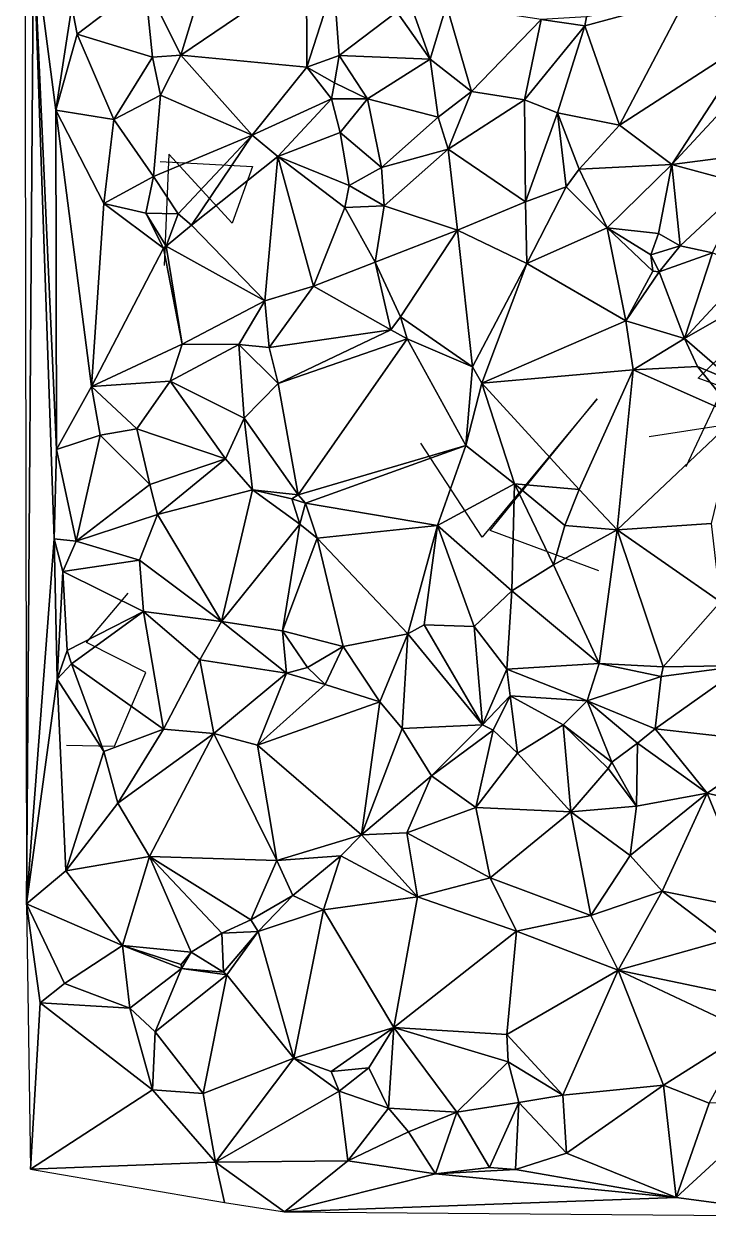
# Model space of a CAD drawing. Header units: metres. Extents: x -15 to 15.4, y -15 to 15.8.
# Drawn here: x -14.99 to -7.73, y -14.95 to -2.3 of the extents above; entities that cross this region are included whole.
import ezdxf

# ---------------------------------------------------------------- set-up
doc = ezdxf.new("R2010")
doc.units = ezdxf.units.M
doc.layers.add('CRACKS', color=1, linetype='Continuous')
doc.layers.add('STREET_MESH', color=7, linetype='Continuous')

msp = doc.modelspace()

# ---------------------------------------------------------------- linework, layer by layer
at = {"layer": 'CRACKS'}
for points in [[(-13.543, -3.762, 0.1), (-12.562, -3.816, 0.1), (-12.778, -4.416, 0.1), (-13.451, -3.685, 0.1), (-13.499, -4.867, 0.1)], [(-8.354, -6.678, 0.1), (-6.797, -6.44, 0.1), (-7.835, -6.061, 0.1), (-7.262, -5.505, 0.1), (-7.967, -7.001, 0.1)], [(-8.888, -8.103, 0.1), (-10.041, -7.675, 0.1), (-8.905, -6.281, 0.1), (-10.125, -7.748, 0.1), (-10.779, -6.752, 0.1)], [(-14.538, -9.954, 0.1), (-14.026, -9.963, 0.1), (-13.695, -9.182, 0.1), (-14.325, -8.863, 0.1), (-13.884, -8.341, 0.1)]]:
    msp.add_polyline3d(points, dxfattribs=at)
at = {"layer": 'STREET_MESH'}
for points in [[(-14.961, -11.638), (-14.888, -1.4), (-14.989, 5.488)], [(-12.917, -1.301), (-13.704, -1.864), (-13.325, -2.635)], [(-11.991, -1.728), (-12.917, -1.301), (-13.325, -2.635)], [(-14.961, -11.638), (-14.669, -7.765), (-14.888, -1.4)], [(-14.669, -7.765), (-14.644, -6.818), (-14.888, -1.4)], [(-14.644, -6.818), (-14.65, -3.219), (-14.888, -1.4)], [(-14.65, -3.219), (-14.479, -2.117), (-14.888, -1.4)], [(-7.964, -2.031), (-7.241, -2.456), (-7.016, -1.436)], [(-11.986, -2.763), (-11.991, -1.728), (-13.325, -2.635)], [(-11.701, -1.871), (-11.991, -1.728), (-11.986, -2.763)], [(-14.479, -2.117), (-14.422, -2.413), (-13.704, -1.864)], [(-14.422, -2.413), (-13.623, -2.657), (-13.704, -1.864)], [(-13.704, -1.864), (-13.623, -2.657), (-13.325, -2.635)], [(-11.643, -2.64), (-11.701, -1.871), (-11.986, -2.763)], [(-11.701, -1.871), (-11.643, -2.64), (-11.031, -2.175)], [(-14.422, -2.413), (-14.479, -2.117), (-14.65, -3.219)], [(-10.857, -2.173), (-10.679, -2.678), (-10.505, -2.106)], [(-10.505, -2.106), (-10.679, -2.678), (-10.239, -3.022)], [(-9.501, -2.257), (-10.505, -2.106), (-10.239, -3.022)], [(-9.037, -2.324), (-8.67, -3.379), (-7.964, -2.031)], [(-9.021, -2.227), (-9.037, -2.324), (-7.964, -2.031)], [(-8.67, -3.379), (-7.241, -2.456), (-7.964, -2.031)], [(-11.643, -2.64), (-10.679, -2.678), (-11.031, -2.175)], [(-10.679, -2.678), (-10.857, -2.173), (-11.031, -2.175)], [(-9.678, -3.108), (-9.501, -2.257), (-10.239, -3.022)], [(-9.678, -3.108), (-9.037, -2.324), (-9.501, -2.257)], [(-9.037, -2.324), (-9.021, -2.227), (-9.501, -2.257)], [(-9.037, -2.324), (-9.678, -3.108), (-9.328, -3.247)], [(-9.037, -2.324), (-9.328, -3.247), (-8.67, -3.379)], [(-14.034, -3.316), (-14.422, -2.413), (-14.65, -3.219)], [(-13.623, -2.657), (-14.422, -2.413), (-14.034, -3.316)], [(-8.114, -3.794), (-7.241, -2.456), (-8.67, -3.379)], [(-8.114, -3.794), (-7.045, -2.645), (-7.241, -2.456)], [(-13.623, -2.657), (-13.538, -3.058), (-13.325, -2.635)], [(-13.538, -3.058), (-12.568, -3.482), (-13.325, -2.635)], [(-12.568, -3.482), (-11.986, -2.763), (-13.325, -2.635)], [(-11.694, -2.928), (-11.643, -2.64), (-11.986, -2.763)], [(-11.694, -2.928), (-11.343, -3.098), (-11.643, -2.64)], [(-11.343, -3.098), (-10.679, -2.678), (-11.643, -2.64)], [(-7.045, -2.645), (-8.114, -3.794), (-7.049, -3.656)], [(-13.538, -3.058), (-13.623, -2.657), (-14.034, -3.316)], [(-12.568, -3.482), (-11.724, -3.099), (-11.986, -2.763)], [(-11.724, -3.099), (-11.694, -2.928), (-11.986, -2.763)], [(-10.595, -3.293), (-10.679, -2.678), (-11.343, -3.098)], [(-10.679, -2.678), (-10.595, -3.293), (-10.239, -3.022)], [(-11.694, -2.928), (-11.724, -3.099), (-11.343, -3.098)], [(-10.239, -3.022), (-10.595, -3.293), (-10.487, -3.631)], [(-9.678, -3.108), (-10.239, -3.022), (-10.487, -3.631)], [(-13.614, -3.922), (-13.538, -3.058), (-14.034, -3.316)], [(-12.568, -3.482), (-13.538, -3.058), (-13.614, -3.922)], [(-12.296, -3.709), (-11.724, -3.099), (-12.568, -3.482)], [(-11.724, -3.099), (-12.296, -3.709), (-11.634, -3.455)], [(-11.343, -3.098), (-11.724, -3.099), (-11.634, -3.455)], [(-11.196, -3.828), (-11.343, -3.098), (-11.634, -3.455)], [(-11.196, -3.828), (-10.595, -3.293), (-11.343, -3.098)], [(-9.667, -4.191), (-9.678, -3.108), (-10.487, -3.631)], [(-9.678, -3.108), (-9.667, -4.191), (-9.328, -3.247)], [(-14.644, -6.818), (-14.27, -6.149), (-14.65, -3.219)], [(-14.27, -6.149), (-14.141, -4.209), (-14.65, -3.219)], [(-14.141, -4.209), (-14.034, -3.316), (-14.65, -3.219)], [(-9.667, -4.191), (-9.235, -4.031), (-9.328, -3.247)], [(-9.328, -3.247), (-9.099, -3.845), (-8.67, -3.379)], [(-9.235, -4.031), (-9.099, -3.845), (-9.328, -3.247)], [(-13.614, -3.922), (-14.034, -3.316), (-14.141, -4.209)], [(-10.595, -3.293), (-11.196, -3.828), (-10.487, -3.631)], [(-9.099, -3.845), (-8.114, -3.794), (-8.67, -3.379)], [(-13.353, -4.319), (-12.568, -3.482), (-13.614, -3.922)], [(-13.353, -4.319), (-13.211, -4.439), (-12.568, -3.482)], [(-13.211, -4.439), (-12.296, -3.709), (-12.568, -3.482)], [(-12.296, -3.709), (-11.538, -4.018), (-11.634, -3.455)], [(-11.538, -4.018), (-11.196, -3.828), (-11.634, -3.455)], [(-11.196, -3.828), (-11.166, -4.233), (-10.487, -3.631)], [(-11.166, -4.233), (-10.39, -4.492), (-10.487, -3.631)], [(-10.39, -4.492), (-9.667, -4.191), (-10.487, -3.631)], [(-8.114, -3.794), (-7.329, -4.005), (-7.049, -3.656)], [(-12.296, -3.709), (-13.211, -4.439), (-12.431, -5.239)], [(-11.917, -5.085), (-12.296, -3.709), (-12.431, -5.239)], [(-11.538, -4.018), (-12.296, -3.709), (-11.585, -4.251)], [(-12.296, -3.709), (-11.917, -5.085), (-11.585, -4.251)], [(-11.538, -4.018), (-11.166, -4.233), (-11.196, -3.828)], [(-9.235, -4.031), (-8.8, -4.468), (-9.099, -3.845)], [(-9.099, -3.845), (-8.8, -4.468), (-8.114, -3.794)], [(-8.114, -3.794), (-8.8, -4.468), (-8.255, -4.526)], [(-8.026, -4.656), (-8.114, -3.794), (-8.255, -4.526)], [(-8.026, -4.656), (-7.329, -4.005), (-8.114, -3.794)], [(-13.696, -4.311), (-13.614, -3.922), (-14.141, -4.209)], [(-13.696, -4.311), (-13.353, -4.319), (-13.614, -3.922)], [(-11.166, -4.233), (-11.538, -4.018), (-11.585, -4.251)], [(-9.654, -4.843), (-9.235, -4.031), (-9.667, -4.191)], [(-8.8, -4.468), (-9.235, -4.031), (-9.654, -4.843)], [(-8.026, -4.656), (-7.684, -4.732), (-7.329, -4.005)], [(-13.506, -4.682), (-14.141, -4.209), (-14.27, -6.149)], [(-13.696, -4.311), (-14.141, -4.209), (-13.506, -4.682)], [(-11.917, -5.085), (-11.261, -4.83), (-11.585, -4.251)], [(-11.261, -4.83), (-11.166, -4.233), (-11.585, -4.251)], [(-11.166, -4.233), (-11.261, -4.83), (-10.39, -4.492)], [(-9.654, -4.843), (-9.667, -4.191), (-10.39, -4.492)], [(-13.48, -4.661), (-13.696, -4.311), (-13.506, -4.682)], [(-13.48, -4.661), (-13.353, -4.319), (-13.696, -4.311)], [(-13.211, -4.439), (-13.353, -4.319), (-13.48, -4.661)], [(-13.211, -4.439), (-13.48, -4.661), (-12.431, -5.239)], [(-11.261, -4.83), (-10.993, -5.41), (-10.39, -4.492)], [(-10.993, -5.41), (-10.229, -5.94), (-10.39, -4.492)], [(-10.229, -5.94), (-9.654, -4.843), (-10.39, -4.492)], [(-8.8, -4.468), (-9.654, -4.843), (-8.601, -5.452)], [(-8.8, -4.468), (-8.338, -4.753), (-8.255, -4.526)], [(-8.315, -4.925), (-8.8, -4.468), (-8.601, -5.452)], [(-8.8, -4.468), (-8.315, -4.925), (-8.338, -4.753)], [(-8.338, -4.753), (-8.026, -4.656), (-8.255, -4.526)], [(-13.309, -5.7), (-13.48, -4.661), (-13.506, -4.682)], [(-13.48, -4.661), (-13.309, -5.7), (-12.431, -5.239)], [(-8.026, -4.656), (-8.338, -4.753), (-8.248, -4.934)], [(-7.684, -4.732), (-8.026, -4.656), (-8.248, -4.934)], [(-13.309, -5.7), (-13.506, -4.682), (-14.27, -6.149)], [(-8.338, -4.753), (-8.315, -4.925), (-8.248, -4.934)], [(-7.684, -4.732), (-8.248, -4.934), (-7.979, -5.64)], [(-7.684, -4.732), (-7.979, -5.64), (-7.299, -4.905)], [(-11.261, -4.83), (-11.917, -5.085), (-11.097, -5.548)], [(-10.993, -5.41), (-11.261, -4.83), (-11.097, -5.548)], [(-10.131, -6.114), (-9.654, -4.843), (-10.229, -5.94)], [(-9.654, -4.843), (-10.131, -6.114), (-8.601, -5.452)], [(-8.248, -4.934), (-8.315, -4.925), (-8.601, -5.452)], [(-7.979, -5.64), (-7.027, -5.097), (-7.299, -4.905)], [(-7.979, -5.64), (-8.248, -4.934), (-8.601, -5.452)], [(-12.385, -5.735), (-11.917, -5.085), (-12.431, -5.239)], [(-11.097, -5.548), (-11.917, -5.085), (-12.385, -5.735)], [(-7.447, -6.105), (-7.027, -5.097), (-7.979, -5.64)], [(-13.309, -5.7), (-12.708, -5.704), (-12.431, -5.239)], [(-12.708, -5.704), (-12.385, -5.735), (-12.431, -5.239)], [(-10.922, -5.645), (-10.993, -5.41), (-11.097, -5.548)], [(-10.993, -5.41), (-10.922, -5.645), (-10.229, -5.94)], [(-12.291, -6.117), (-11.097, -5.548), (-12.385, -5.735)], [(-12.291, -6.117), (-10.922, -5.645), (-11.097, -5.548)], [(-10.131, -6.114), (-8.524, -5.972), (-8.601, -5.452)], [(-8.524, -5.972), (-7.979, -5.64), (-8.601, -5.452)], [(-10.922, -5.645), (-12.291, -6.117), (-12.078, -7.3)], [(-10.922, -5.645), (-12.078, -7.3), (-10.299, -6.774)], [(-10.922, -5.645), (-10.299, -6.774), (-10.229, -5.94)], [(-8.524, -5.972), (-7.841, -5.936), (-7.979, -5.64)], [(-7.841, -5.936), (-7.447, -6.105), (-7.979, -5.64)], [(-13.309, -5.7), (-14.27, -6.149), (-13.438, -6.093)], [(-12.708, -5.704), (-13.309, -5.7), (-13.438, -6.093)], [(-12.653, -6.486), (-12.708, -5.704), (-13.438, -6.093)], [(-12.708, -5.704), (-12.291, -6.117), (-12.385, -5.735)], [(-12.653, -6.486), (-12.291, -6.117), (-12.708, -5.704)], [(-10.299, -6.774), (-10.131, -6.114), (-10.229, -5.94)], [(-7.841, -5.936), (-8.524, -5.972), (-7.419, -6.465)], [(-7.447, -6.105), (-7.841, -5.936), (-7.419, -6.465)], [(-10.131, -6.114), (-9.097, -7.241), (-8.524, -5.972)], [(-8.524, -5.972), (-9.097, -7.241), (-8.694, -7.668)], [(-8.524, -5.972), (-8.694, -7.668), (-7.419, -6.465)], [(-14.644, -6.818), (-14.181, -6.665), (-14.27, -6.149)], [(-14.27, -6.149), (-13.791, -6.597), (-13.438, -6.093)], [(-14.181, -6.665), (-13.791, -6.597), (-14.27, -6.149)], [(-13.791, -6.597), (-12.849, -6.918), (-13.438, -6.093)], [(-12.849, -6.918), (-12.653, -6.486), (-13.438, -6.093)], [(-12.291, -6.117), (-12.653, -6.486), (-12.078, -7.3)], [(-9.785, -7.183), (-10.131, -6.114), (-10.299, -6.774)], [(-9.097, -7.241), (-10.131, -6.114), (-9.785, -7.183)], [(-12.563, -7.246), (-12.653, -6.486), (-12.849, -6.918)], [(-12.078, -7.3), (-12.653, -6.486), (-12.563, -7.246)], [(-7.419, -6.465), (-8.694, -7.668), (-7.695, -7.602)], [(-14.433, -7.79), (-14.181, -6.665), (-14.644, -6.818)], [(-14.433, -7.79), (-13.654, -7.187), (-14.181, -6.665)], [(-14.181, -6.665), (-13.654, -7.187), (-13.791, -6.597)], [(-13.654, -7.187), (-12.849, -6.918), (-13.791, -6.597)], [(-14.433, -7.79), (-14.644, -6.818), (-14.669, -7.765)], [(-12.078, -7.3), (-12.001, -7.387), (-10.299, -6.774)], [(-10.299, -6.774), (-12.001, -7.387), (-10.6, -7.624)], [(-9.785, -7.183), (-10.299, -6.774), (-10.6, -7.624)], [(-12.849, -6.918), (-13.654, -7.187), (-13.571, -7.508)], [(-12.563, -7.246), (-12.849, -6.918), (-13.571, -7.508)], [(-13.654, -7.187), (-14.433, -7.79), (-13.571, -7.508)], [(-9.811, -8.316), (-9.785, -7.183), (-10.6, -7.624)], [(-9.785, -7.183), (-9.811, -8.316), (-9.369, -8.04)], [(-9.785, -7.183), (-9.369, -8.04), (-9.249, -7.622)], [(-9.097, -7.241), (-9.785, -7.183), (-9.249, -7.622)], [(-12.892, -8.643), (-12.563, -7.246), (-13.571, -7.508)], [(-12.563, -7.246), (-12.892, -8.643), (-12.061, -7.608)], [(-12.147, -7.341), (-12.563, -7.246), (-12.061, -7.608)], [(-12.078, -7.3), (-12.563, -7.246), (-12.147, -7.341)], [(-12.001, -7.387), (-12.078, -7.3), (-12.147, -7.341)], [(-8.694, -7.668), (-9.097, -7.241), (-9.249, -7.622)], [(-12.001, -7.387), (-12.147, -7.341), (-12.061, -7.608)], [(-11.878, -7.757), (-12.001, -7.387), (-12.061, -7.608)], [(-12.001, -7.387), (-11.878, -7.757), (-10.6, -7.624)], [(-14.433, -7.79), (-13.763, -7.993), (-13.571, -7.508)], [(-13.763, -7.993), (-12.892, -8.643), (-13.571, -7.508)], [(-12.061, -7.608), (-12.892, -8.643), (-12.246, -8.741)], [(-11.878, -7.757), (-12.061, -7.608), (-12.246, -8.741)], [(-11.878, -7.757), (-10.914, -8.771), (-10.6, -7.624)], [(-10.914, -8.771), (-10.741, -8.679), (-10.6, -7.624)], [(-10.741, -8.679), (-10.211, -8.695), (-10.6, -7.624)], [(-10.211, -8.695), (-9.811, -8.316), (-10.6, -7.624)], [(-9.369, -8.04), (-8.694, -7.668), (-9.249, -7.622)], [(-9.369, -8.04), (-8.886, -9.088), (-8.694, -7.668)], [(-8.694, -7.668), (-8.886, -9.088), (-8.206, -9.123)], [(-8.694, -7.668), (-7.598, -8.435), (-7.695, -7.602)], [(-7.598, -8.435), (-8.694, -7.668), (-8.206, -9.123)], [(-14.961, -11.638), (-14.637, -9.252), (-14.669, -7.765)], [(-14.577, -8.111), (-14.433, -7.79), (-14.669, -7.765)], [(-14.637, -9.252), (-14.577, -8.111), (-14.669, -7.765)], [(-14.577, -8.111), (-13.763, -7.993), (-14.433, -7.79)], [(-11.602, -8.908), (-11.878, -7.757), (-12.246, -8.741)], [(-11.878, -7.757), (-11.602, -8.908), (-10.914, -8.771)], [(-13.763, -7.993), (-14.577, -8.111), (-13.72, -8.535)], [(-12.892, -8.643), (-13.763, -7.993), (-13.72, -8.535)], [(-9.811, -8.316), (-8.886, -9.088), (-9.369, -8.04)], [(-14.531, -8.949), (-14.577, -8.111), (-14.637, -9.252)], [(-14.577, -8.111), (-14.531, -8.949), (-13.72, -8.535)], [(-9.866, -9.146), (-9.811, -8.316), (-10.211, -8.695)], [(-8.886, -9.088), (-9.811, -8.316), (-9.866, -9.146)], [(-7.598, -8.435), (-8.206, -9.123), (-7.345, -9.11)], [(-14.531, -8.949), (-14.482, -9.09), (-13.72, -8.535)], [(-13.72, -8.535), (-14.482, -9.09), (-13.509, -9.784)], [(-13.121, -9.047), (-13.72, -8.535), (-13.509, -9.784)], [(-13.121, -9.047), (-12.892, -8.643), (-13.72, -8.535)], [(-12.892, -8.643), (-13.121, -9.047), (-12.204, -9.189)], [(-12.892, -8.643), (-12.204, -9.189), (-12.246, -8.741)], [(-10.741, -8.679), (-10.914, -8.771), (-10.123, -9.738)], [(-10.211, -8.695), (-10.741, -8.679), (-10.123, -9.738)], [(-9.866, -9.146), (-10.211, -8.695), (-10.123, -9.738)], [(-12.204, -9.189), (-11.98, -9.131), (-12.246, -8.741)], [(-11.98, -9.131), (-11.602, -8.908), (-12.246, -8.741)], [(-10.914, -8.771), (-11.602, -8.908), (-11.214, -9.493)], [(-10.975, -9.778), (-10.914, -8.771), (-11.214, -9.493)], [(-10.914, -8.771), (-10.975, -9.778), (-10.123, -9.738)], [(-14.482, -9.09), (-14.531, -8.949), (-14.637, -9.252)], [(-11.602, -8.908), (-11.98, -9.131), (-11.793, -9.311)], [(-11.602, -8.908), (-11.793, -9.311), (-11.214, -9.493)], [(-14.141, -10.021), (-14.482, -9.09), (-14.637, -9.252)], [(-14.482, -9.09), (-14.141, -10.021), (-13.509, -9.784)], [(-12.975, -9.831), (-13.121, -9.047), (-13.509, -9.784)], [(-12.204, -9.189), (-13.121, -9.047), (-12.975, -9.831)], [(-9.012, -9.484), (-8.886, -9.088), (-9.866, -9.146)], [(-8.886, -9.088), (-9.012, -9.484), (-8.228, -9.227)], [(-8.886, -9.088), (-8.228, -9.227), (-8.206, -9.123)], [(-12.204, -9.189), (-12.975, -9.831), (-12.509, -9.952)], [(-11.793, -9.311), (-12.204, -9.189), (-12.509, -9.952)], [(-11.98, -9.131), (-12.204, -9.189), (-11.793, -9.311)], [(-9.83, -9.432), (-9.866, -9.146), (-10.123, -9.738)], [(-9.83, -9.432), (-9.012, -9.484), (-9.866, -9.146)], [(-9.012, -9.484), (-8.292, -9.781), (-8.228, -9.227)], [(-8.228, -9.227), (-8.292, -9.781), (-7.345, -9.11)], [(-8.292, -9.781), (-6.965, -9.929), (-7.345, -9.11)], [(-8.206, -9.123), (-8.228, -9.227), (-7.345, -9.11)], [(-14.545, -11.287), (-14.637, -9.252), (-14.961, -11.638)], [(-14.545, -11.287), (-14.141, -10.021), (-14.637, -9.252)], [(-11.214, -9.493), (-11.793, -9.311), (-12.509, -9.952)], [(-10.011, -9.793), (-9.83, -9.432), (-10.123, -9.738)], [(-9.751, -10.038), (-9.83, -9.432), (-10.011, -9.793)], [(-9.83, -9.432), (-9.751, -10.038), (-9.266, -9.737)], [(-9.012, -9.484), (-9.83, -9.432), (-9.266, -9.737)], [(-8.75, -10.133), (-9.012, -9.484), (-9.266, -9.737)], [(-9.012, -9.484), (-8.477, -9.934), (-8.292, -9.781)], [(-8.75, -10.133), (-8.477, -9.934), (-9.012, -9.484)], [(-11.407, -10.904), (-11.214, -9.493), (-12.509, -9.952)], [(-11.407, -10.904), (-10.975, -9.778), (-11.214, -9.493)], [(-9.751, -10.038), (-9.186, -10.66), (-9.266, -9.737)], [(-9.186, -10.66), (-8.789, -10.202), (-9.266, -9.737)], [(-8.789, -10.202), (-8.75, -10.133), (-9.266, -9.737)], [(-14.141, -10.021), (-13.993, -10.568), (-13.509, -9.784)], [(-13.993, -10.568), (-12.975, -9.831), (-13.509, -9.784)], [(-12.975, -9.831), (-13.993, -10.568), (-13.655, -11.134)], [(-12.304, -11.178), (-12.975, -9.831), (-13.655, -11.134)], [(-12.975, -9.831), (-12.304, -11.178), (-12.509, -9.952)], [(-10.664, -10.279), (-10.975, -9.778), (-11.407, -10.904)], [(-10.975, -9.778), (-10.664, -10.279), (-10.123, -9.738)], [(-10.664, -10.279), (-10.011, -9.793), (-10.123, -9.738)], [(-10.664, -10.279), (-10.193, -10.616), (-10.011, -9.793)], [(-10.193, -10.616), (-9.751, -10.038), (-10.011, -9.793)], [(-8.292, -9.781), (-8.477, -9.934), (-7.74, -10.463)], [(-6.965, -9.929), (-8.292, -9.781), (-7.74, -10.463)], [(-12.304, -11.178), (-11.407, -10.904), (-12.509, -9.952)], [(-8.477, -9.934), (-8.75, -10.133), (-8.489, -10.599)], [(-8.477, -9.934), (-8.489, -10.599), (-7.74, -10.463)], [(-7.011, -10.641), (-6.965, -9.929), (-7.74, -10.463)], [(-14.141, -10.021), (-14.545, -11.287), (-13.993, -10.568)], [(-9.751, -10.038), (-10.193, -10.616), (-9.186, -10.66)], [(-8.789, -10.202), (-9.186, -10.66), (-8.489, -10.599)], [(-8.75, -10.133), (-8.789, -10.202), (-8.489, -10.599)], [(-10.925, -10.884), (-10.664, -10.279), (-11.407, -10.904)], [(-10.664, -10.279), (-10.925, -10.884), (-10.193, -10.616)], [(-7.74, -10.463), (-8.556, -11.123), (-8.218, -11.504)], [(-8.489, -10.599), (-8.556, -11.123), (-7.74, -10.463)], [(-7.235, -11.702), (-7.74, -10.463), (-8.218, -11.504)], [(-7.011, -10.641), (-7.74, -10.463), (-7.235, -11.702)], [(-13.993, -10.568), (-14.545, -11.287), (-13.655, -11.134)], [(-10.193, -10.616), (-10.925, -10.884), (-10.041, -11.362)], [(-9.186, -10.66), (-10.193, -10.616), (-10.041, -11.362)], [(-9.186, -10.66), (-8.556, -11.123), (-8.489, -10.599)], [(-8.975, -11.761), (-9.186, -10.66), (-10.041, -11.362)], [(-8.556, -11.123), (-9.186, -10.66), (-8.975, -11.761)], [(-11.407, -10.904), (-12.304, -11.178), (-11.627, -11.126)], [(-10.814, -11.563), (-11.407, -10.904), (-11.627, -11.126)], [(-10.925, -10.884), (-11.407, -10.904), (-10.814, -11.563)], [(-10.925, -10.884), (-10.814, -11.563), (-10.041, -11.362)], [(-12.304, -11.178), (-12.135, -11.548), (-11.627, -11.126)], [(-11.627, -11.126), (-12.135, -11.548), (-11.81, -11.702)], [(-10.814, -11.563), (-11.627, -11.126), (-11.81, -11.702)], [(-8.556, -11.123), (-8.975, -11.761), (-8.218, -11.504)], [(-14.545, -11.287), (-13.942, -12.079), (-13.655, -11.134)], [(-13.942, -12.079), (-13.213, -12.148), (-13.655, -11.134)], [(-13.213, -12.148), (-12.888, -11.947), (-13.655, -11.134)], [(-12.888, -11.947), (-12.581, -11.805), (-13.655, -11.134)], [(-12.581, -11.805), (-12.304, -11.178), (-13.655, -11.134)], [(-12.581, -11.805), (-12.135, -11.548), (-12.304, -11.178)], [(-13.942, -12.079), (-14.545, -11.287), (-14.961, -11.638)], [(-10.814, -11.563), (-9.764, -11.928), (-10.041, -11.362)], [(-9.764, -11.928), (-8.975, -11.761), (-10.041, -11.362)], [(-8.975, -11.761), (-8.683, -12.339), (-8.218, -11.504)], [(-8.683, -12.339), (-7.537, -12.019), (-8.218, -11.504)], [(-7.537, -12.019), (-7.235, -11.702), (-8.218, -11.504)], [(-12.503, -11.931), (-12.135, -11.548), (-12.581, -11.805)], [(-12.135, -11.548), (-12.503, -11.931), (-11.81, -11.702)], [(-10.814, -11.563), (-11.81, -11.702), (-11.064, -12.95)], [(-9.764, -11.928), (-10.814, -11.563), (-11.064, -12.95)], [(-14.816, -12.687), (-14.961, -11.638), (-14.917, -14.452)], [(-14.816, -12.687), (-14.556, -12.481), (-14.961, -11.638)], [(-14.556, -12.481), (-13.942, -12.079), (-14.961, -11.638)], [(-12.503, -11.931), (-12.126, -13.274), (-11.81, -11.702)], [(-11.81, -11.702), (-12.126, -13.274), (-11.064, -12.95)], [(-9.764, -11.928), (-8.683, -12.339), (-8.975, -11.761)], [(-12.503, -11.931), (-12.581, -11.805), (-12.888, -11.947)], [(-13.213, -12.148), (-12.871, -12.36), (-12.888, -11.947)], [(-12.871, -12.36), (-12.503, -11.931), (-12.888, -11.947)], [(-12.503, -11.931), (-12.871, -12.36), (-12.834, -12.391)], [(-12.503, -11.931), (-12.834, -12.391), (-12.126, -13.274)], [(-9.865, -13.021), (-9.764, -11.928), (-11.064, -12.95)], [(-9.764, -11.928), (-9.865, -13.021), (-8.683, -12.339)], [(-13.942, -12.079), (-14.556, -12.481), (-13.864, -12.743)], [(-13.315, -12.323), (-13.942, -12.079), (-13.864, -12.743)], [(-13.315, -12.323), (-13.319, -12.28), (-13.942, -12.079)], [(-13.319, -12.28), (-13.213, -12.148), (-13.942, -12.079)], [(-7.246, -12.64), (-7.537, -12.019), (-8.683, -12.339)], [(-13.213, -12.148), (-13.319, -12.28), (-13.315, -12.323)], [(-12.871, -12.36), (-13.213, -12.148), (-13.315, -12.323)], [(-13.596, -12.996), (-13.315, -12.323), (-13.864, -12.743)], [(-13.596, -12.996), (-12.834, -12.391), (-13.315, -12.323)], [(-12.834, -12.391), (-13.596, -12.996), (-13.086, -13.648)], [(-12.834, -12.391), (-12.871, -12.36), (-13.315, -12.323)], [(-12.126, -13.274), (-12.834, -12.391), (-13.086, -13.648)], [(-9.865, -13.021), (-9.272, -13.665), (-8.683, -12.339)], [(-8.683, -12.339), (-9.272, -13.665), (-8.204, -13.559)], [(-7.301, -12.992), (-8.683, -12.339), (-8.204, -13.559)], [(-7.301, -12.992), (-7.246, -12.64), (-8.683, -12.339)], [(-14.556, -12.481), (-14.816, -12.687), (-13.864, -12.743)], [(-13.623, -13.609), (-14.816, -12.687), (-14.917, -14.452)], [(-14.816, -12.687), (-13.623, -13.609), (-13.864, -12.743)], [(-13.623, -13.609), (-13.596, -12.996), (-13.864, -12.743)], [(-13.596, -12.996), (-13.623, -13.609), (-13.086, -13.648)], [(-12.126, -13.274), (-11.727, -13.415), (-11.064, -12.95)], [(-11.727, -13.415), (-11.329, -13.375), (-11.064, -12.95)], [(-11.329, -13.375), (-11.122, -13.805), (-11.064, -12.95)], [(-11.122, -13.805), (-10.396, -13.847), (-11.064, -12.95)], [(-11.064, -12.95), (-10.396, -13.847), (-9.851, -13.312)], [(-9.865, -13.021), (-11.064, -12.95), (-9.851, -13.312)], [(-9.272, -13.665), (-9.865, -13.021), (-9.851, -13.312)], [(-7.718, -13.752), (-7.301, -12.992), (-8.204, -13.559)], [(-12.955, -14.377), (-12.126, -13.274), (-13.086, -13.648)], [(-12.955, -14.377), (-11.642, -13.625), (-12.126, -13.274)], [(-11.642, -13.625), (-11.727, -13.415), (-12.126, -13.274)], [(-11.727, -13.415), (-11.642, -13.625), (-11.329, -13.375)], [(-11.329, -13.375), (-11.642, -13.625), (-11.122, -13.805)], [(-10.396, -13.847), (-9.739, -13.744), (-9.851, -13.312)], [(-9.739, -13.744), (-9.272, -13.665), (-9.851, -13.312)], [(-12.955, -14.377), (-13.623, -13.609), (-14.917, -14.452)], [(-13.623, -13.609), (-12.955, -14.377), (-13.086, -13.648)], [(-11.642, -13.625), (-12.955, -14.377), (-11.553, -14.362)], [(-11.642, -13.625), (-11.553, -14.362), (-11.122, -13.805)], [(-8.204, -13.559), (-9.272, -13.665), (-9.232, -14.282)], [(-8.067, -14.752), (-8.204, -13.559), (-9.232, -14.282)], [(-7.718, -13.752), (-8.204, -13.559), (-8.067, -14.752)], [(-9.739, -13.744), (-10.396, -13.847), (-10.047, -14.435)], [(-9.772, -14.453), (-9.739, -13.744), (-10.047, -14.435)], [(-9.739, -13.744), (-9.772, -14.453), (-9.232, -14.282)], [(-9.272, -13.665), (-9.739, -13.744), (-9.232, -14.282)], [(-6.969, -13.739), (-8.067, -14.752), (-6.579, -14.949)], [(-6.969, -13.739), (-7.718, -13.752), (-8.067, -14.752)], [(-11.122, -13.805), (-11.553, -14.362), (-10.907, -14.054)], [(-10.396, -13.847), (-11.122, -13.805), (-10.907, -14.054)], [(-10.396, -13.847), (-10.907, -14.054), (-10.621, -14.501)], [(-10.047, -14.435), (-10.396, -13.847), (-10.621, -14.501)], [(-10.907, -14.054), (-11.553, -14.362), (-10.621, -14.501)], [(-9.772, -14.453), (-8.067, -14.752), (-9.232, -14.282)], [(-12.86, -14.806), (-12.955, -14.377), (-14.917, -14.452)], [(-11.553, -14.362), (-12.955, -14.377), (-12.225, -14.902)], [(-12.955, -14.377), (-12.86, -14.806), (-12.225, -14.902)], [(-11.553, -14.362), (-12.225, -14.902), (-10.621, -14.501)], [(-10.621, -14.501), (-12.225, -14.902), (-8.067, -14.752)], [(-9.772, -14.453), (-10.047, -14.435), (-10.621, -14.501)], [(-9.772, -14.453), (-10.621, -14.501), (-8.067, -14.752)], [(-8.067, -14.752), (-12.225, -14.902), (-6.579, -14.949)]]:
    msp.add_3dface(points, dxfattribs=at)

doc.saveas('drawing.dxf')
